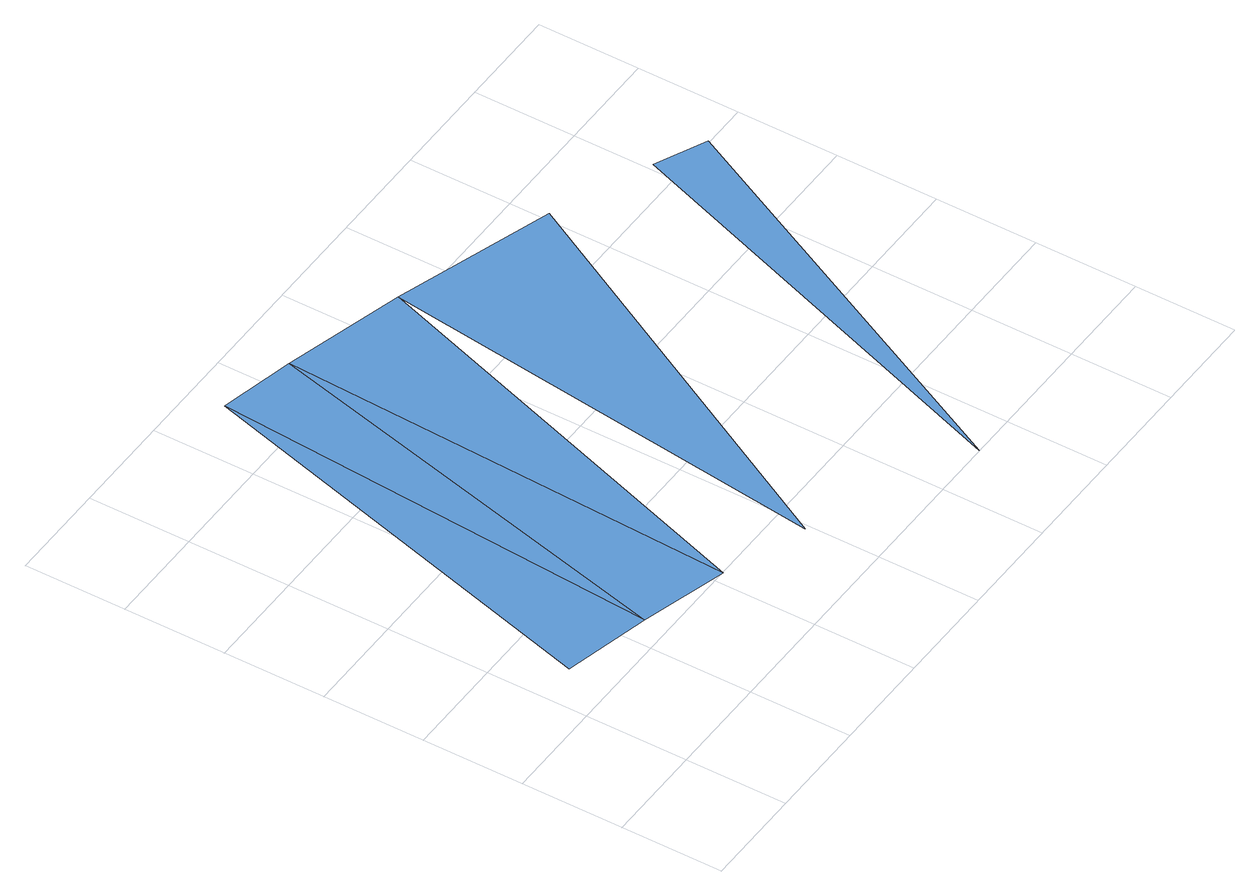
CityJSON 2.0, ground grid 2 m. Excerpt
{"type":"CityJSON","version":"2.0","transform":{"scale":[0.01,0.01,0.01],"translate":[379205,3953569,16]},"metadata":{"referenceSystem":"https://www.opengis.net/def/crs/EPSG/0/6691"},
"CityObjects":{
"waterbody1":{"type":"WaterBody","attributes":{"name":"妙正寺川","class":"1030"},"geometry":[{"type":"MultiSurface","lod":"1","boundaries":[[[0,1,2]],[[1,3,4]],[[1,4,2]],[[3,5,4]],[[6,5,7]],[[8,9,10]]]}]}
},
"vertices":[
[76,284,35],[250,244,33],[310,1128,35],[420,196,32],[458,1094,34],[699,1030,32],[1014,930,29],[589,140,31],[915,1,27],[1314,803,27],[1213,849,28]
]}
